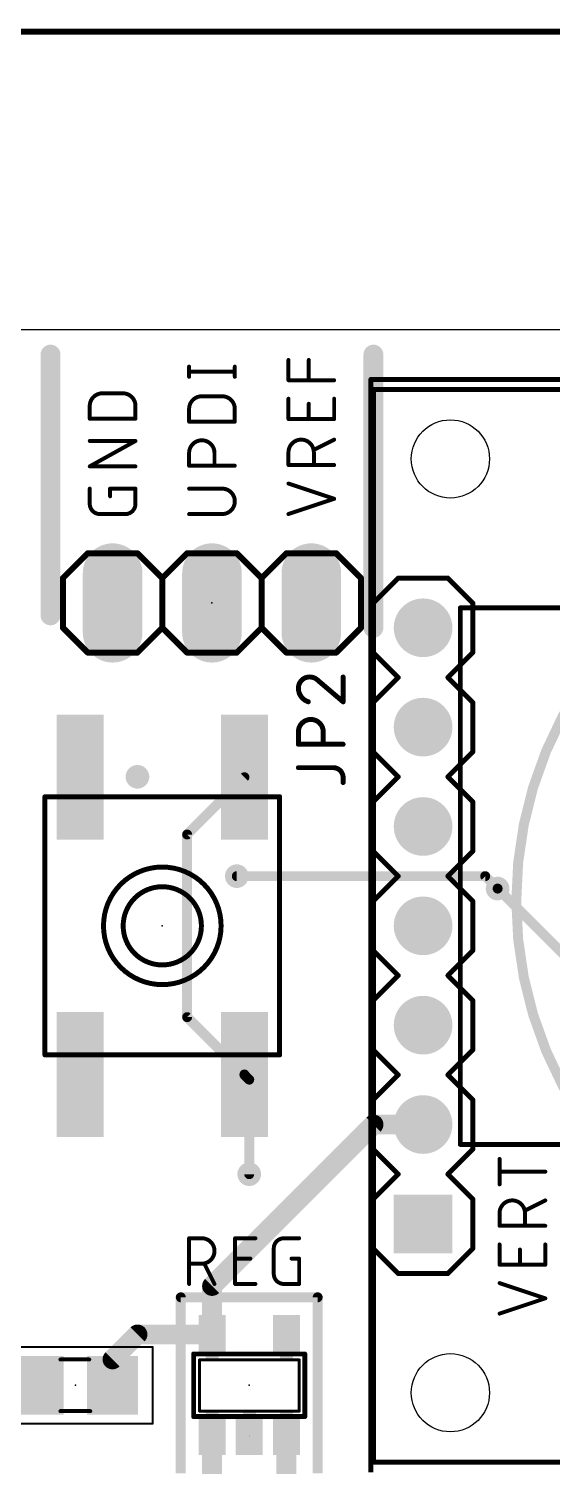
# Model space of a CAD drawing. Extents: x -0.5 to 3.8, y -0.5 to 1.8.
# Drawn here: x 0.616 to 1.143, y 0.356 to 1.803 of the extents above; entities that cross this region are included whole.
import ezdxf

# ---------------------------------------------------------------- set-up
doc = ezdxf.new("R2010")
doc.units = 0
for name, color, linetype in [('1', 22, 'CONTINUOUS'), ('17', 82, 'CONTINUOUS'), ('18', 82, 'CONTINUOUS'), ('20', 30, 'CONTINUOUS'), ('21', 253, 'CONTINUOUS'), ('23', 7, 'CONTINUOUS'), ('25', 253, 'CONTINUOUS'), ('39', 22, 'CONTINUOUS'), ('51', 253, 'CONTINUOUS')]:
    doc.layers.add(name, color=color, linetype=linetype)

# ---------------------------------------------------------------- blocks, each defined once
blk = doc.blocks.new('RECT')
blk.add_solid([(-0.5, -0.5), (0.5, -0.5), (-0.5, 0.5), (0.5, 0.5)])
blk = doc.blocks.new('LONGP100')
at = {"const_width": 1}
blk.add_lwpolyline([(-0.5, 0), (0.5, 0)], dxfattribs=at)
at = {"const_width": 0.5}
for points in [[(-0.5, 0.25, 1), (-0.5, -0.25)], [(0.5, -0.25, 1), (0.5, 0.25)]]:
    blk.add_lwpolyline(points, format="xyb", dxfattribs=at)
blk = doc.blocks.new('SQUAREP')
blk.add_solid([(-0.5, -0.5), (0.5, -0.5), (-0.5, 0.5), (0.5, 0.5)])
blk = doc.blocks.new('ROUNDP')
at = {"const_width": 0.5}
blk.add_lwpolyline([(0, -0.25, 1), (0, 0.25, 1), (0, -0.25)], format="xyb", dxfattribs=at)
blk = doc.blocks.new('ROUNDV')
at = {"const_width": 0.5}
blk.add_lwpolyline([(0, -0.25, 1), (0, 0.25, 1), (0, -0.25)], format="xyb", dxfattribs=at)

msp = doc.modelspace()

# ---------------------------------------------------------------- linework, layer by layer
at = {"layer": '1'}
for points, const_width in [([(-0.3, 1.8), (3.5, 1.8)], 0.006), ([(0.775, 0.991929), (0.832677, 1.049606)], 0.01), ([(0.775, 0.808071), (0.775, 0.991929)], 0.01), ([(1.075, 0.95), (0.825, 0.95)], 0.01), ([(1.0875, 0.9375), (1.075, 0.95)], 0.01), ([(1.275, 0.75), (1.0875, 0.9375)], 0.01), ([(0.832677, 0.750394), (0.775, 0.808071)], 0.01), ([(0.832677, 0.75), (0.832677, 0.750394)], 0.01), ([(0.8375, 0.745177), (0.832677, 0.75)], 0.01), ([(0.8375, 0.65), (0.8375, 0.745177)], 0.01), ([(0.800098, 0.5375), (0.962598, 0.7)], 0.02), ([(0.962598, 0.7), (1.0125, 0.7)], 0.02), ([(0.800098, 0.488681), (0.800098, 0.5375)], 0.02), ([(0.699902, 0.463583), (0.725, 0.488681)], 0.02), ([(0.725, 0.488681), (0.800098, 0.488681)], 0.02), ([(0.699902, 0.4375), (0.699902, 0.463583)], 0.02), ([(0.800098, 0.386713), (0.800098, 0.337598)], 0.02), ([(0.874902, 0.375), (0.874902, 0.386713)], 0.02), ([(0.874902, 0.375), (0.874902, 0.312598)], 0.02)]:
    msp.add_lwpolyline(points, dxfattribs=dict(at, const_width=const_width))
for points, const_width in [([(0.834445, 1.047839, 1), (0.830909, 1.051374)], 0.005), ([(0.7775, 0.991929, 1), (0.7725, 0.991929)], 0.005), ([(0.773232, 0.993697, 1), (0.776768, 0.990161)], 0.005), ([(0.825, 0.9525, 1), (0.825, 0.9475)], 0.005), ([(1.076768, 0.951768, 1), (1.073232, 0.948232)], 0.005), ([(1.075, 0.9475, 1), (1.075, 0.9525)], 0.005), ([(1.089268, 0.939268, 1), (1.085732, 0.935732)], 0.005), ([(1.085732, 0.935732, 1), (1.089268, 0.939268)], 0.005), ([(0.776768, 0.809839, 1), (0.773232, 0.806303)], 0.005), ([(0.7725, 0.808071, 1), (0.7775, 0.808071)], 0.005), ([(0.835177, 0.750394, 1), (0.830177, 0.750394)], 0.005), ([(0.834445, 0.751768, 1), (0.830909, 0.748232)], 0.005), ([(0.830177, 0.75, 1), (0.835177, 0.75)], 0.005), ([(0.830909, 0.748626, 1), (0.834445, 0.752161)], 0.005), ([(0.84, 0.745177, 1), (0.835, 0.745177)], 0.005), ([(0.835732, 0.743409, 1), (0.839268, 0.746945)], 0.005), ([(0.962598, 0.705, 1), (0.962598, 0.695)], 0.01), ([(0.966134, 0.696464, 1), (0.959063, 0.703536)], 0.01), ([(1.0125, 0.695, 1), (1.0125, 0.705)], 0.01), ([(0.835, 0.65, 1), (0.84, 0.65)], 0.005), ([(0.805098, 0.5375, 1), (0.795098, 0.5375)], 0.01), ([(0.796563, 0.541036, 1), (0.803634, 0.533964)], 0.01), ([(0.725, 0.493681, 1), (0.725, 0.483681)], 0.01), ([(0.728536, 0.485146, 1), (0.721464, 0.492217)], 0.01), ([(0.795098, 0.488681, 1), (0.805098, 0.488681)], 0.01), ([(0.800098, 0.483681, 1), (0.800098, 0.493681)], 0.01), ([(0.704902, 0.463583, 1), (0.694902, 0.463583)], 0.01), ([(0.696366, 0.467118, 1), (0.703437, 0.460047)], 0.01), ([(0.694902, 0.4375, 1), (0.704902, 0.4375)], 0.01), ([(0.805098, 0.386713, 1), (0.795098, 0.386713)], 0.01), ([(0.879902, 0.386713, 1), (0.869902, 0.386713)], 0.01), ([(0.879902, 0.375, 1), (0.869902, 0.375)], 0.01), ([(0.869902, 0.375, 1), (0.879902, 0.375)], 0.01)]:
    msp.add_lwpolyline(points, format="xyb", dxfattribs=dict(at, const_width=const_width))
at = {"layer": '20'}
msp.add_line((2.75, 1.5), (0.25, 1.5), dxfattribs=at)
for centre in [(1.04, 1.37), (1.04, 0.43)]:
    msp.add_circle(centre, 0.03937, dxfattribs=at)
at = {"layer": '21'}
for points, const_width in [([(0.6375, 1.2125), (0.6375, 1.475)], 0.02), ([(0.9625, 1.2), (0.9625, 1.475)], 0.02), ([(0.777, 1.452666), (0.777, 1.462889)], 0.004), ([(0.823, 1.452666), (0.823, 1.462889)], 0.004), ([(0.877, 1.449144), (0.877, 1.469589)], 0.004), ([(0.897445, 1.449144), (0.897445, 1.469589)], 0.004), ([(0.777, 1.457777), (0.823, 1.457777)], 0.004), ([(0.923, 1.449144), (0.877, 1.449144)], 0.004), ([(0.96, 1.45), (2.04, 1.45)], 0.005), ([(0.96, 0.35), (0.96, 1.45)], 0.005), ([(0.689778, 1.436055), (0.710222, 1.436055)], 0.004), ([(0.789778, 1.433055), (0.810222, 1.433055)], 0.004), ([(0.877, 1.410144), (0.877, 1.430589)], 0.004), ([(0.923, 1.430589), (0.923, 1.410144)], 0.004), ([(0.9625, 0.36), (0.9625, 1.44)], 0.005), ([(0.9625, 1.44), (2.0625, 1.44)], 0.005), ([(0.677, 1.4105), (0.677, 1.423277)], 0.004), ([(0.723, 1.423277), (0.723, 1.4105)], 0.004), ([(0.777, 1.4075), (0.777, 1.420277)], 0.004), ([(0.823, 1.420277), (0.823, 1.4075)], 0.004), ([(0.897445, 1.410144), (0.897445, 1.425478)], 0.004), ([(0.723, 1.4105), (0.677, 1.4105)], 0.004), ([(0.823, 1.4075), (0.777, 1.4075)], 0.004), ([(0.923, 1.410144), (0.877, 1.410144)], 0.004), ([(0.677, 1.3625), (0.723, 1.388055)], 0.004), ([(0.723, 1.388055), (0.677, 1.388055)], 0.004), ([(0.923, 1.389401), (0.902556, 1.379179)], 0.004), ([(0.777, 1.363167), (0.777, 1.375944)], 0.004), ([(0.802556, 1.375944), (0.802556, 1.363167)], 0.004), ([(0.877, 1.363845), (0.877, 1.376623)], 0.004), ([(0.902556, 1.376623), (0.902556, 1.363845)], 0.004), ([(0.723, 1.3625), (0.677, 1.3625)], 0.004), ([(0.823, 1.363167), (0.777, 1.363167)], 0.004), ([(0.923, 1.363845), (0.877, 1.363845)], 0.004), ([(0.923, 1.329833), (0.877, 1.345167)], 0.004), ([(0.677, 1.324722), (0.677, 1.340055)], 0.004), ([(0.697445, 1.332389), (0.697445, 1.340055)], 0.004), ([(0.697445, 1.340055), (0.723, 1.340055)], 0.004), ([(0.723, 1.340055), (0.723, 1.324722)], 0.004), ([(0.810222, 1.340055), (0.777, 1.340055)], 0.004), ([(0.877, 1.3145), (0.923, 1.329833)], 0.004), ([(0.712778, 1.3145), (0.687222, 1.3145)], 0.004), ([(0.777, 1.3145), (0.810222, 1.3145)], 0.004), ([(0.65, 1.25), (0.675, 1.275)], 0.006), ([(0.675, 1.275), (0.725, 1.275)], 0.006), ([(0.725, 1.275), (0.75, 1.25)], 0.006), ([(0.75, 1.25), (0.775, 1.275)], 0.006), ([(0.775, 1.275), (0.825, 1.275)], 0.006), ([(0.825, 1.275), (0.85, 1.25)], 0.006), ([(0.85, 1.25), (0.875, 1.275)], 0.006), ([(0.875, 1.275), (0.925, 1.275)], 0.006), ([(0.95, 1.25), (0.925, 1.275)], 0.006), ([(0.65, 1.2), (0.65, 1.25)], 0.006), ([(0.75, 1.2), (0.75, 1.25)], 0.006), ([(0.85, 1.2), (0.85, 1.25)], 0.006), ([(0.95, 1.2), (0.95, 1.25)], 0.006), ([(0.9625, 1.225), (0.9875, 1.25)], 0.005), ([(0.9875, 1.25), (1.0375, 1.25)], 0.005), ([(1.0375, 1.25), (1.0625, 1.225)], 0.005), ([(1.05, 1.22), (1.95, 1.22)], 0.005), ([(1.05, 0.68), (1.05, 1.22)], 0.005), ([(1.0625, 1.225), (1.0625, 1.175)], 0.005), ([(0.675, 1.175), (0.65, 1.2)], 0.006), ([(0.75, 1.2), (0.725, 1.175)], 0.006), ([(0.775, 1.175), (0.75, 1.2)], 0.006), ([(0.85, 1.2), (0.825, 1.175)], 0.006), ([(0.875, 1.175), (0.85, 1.2)], 0.006), ([(0.925, 1.175), (0.95, 1.2)], 0.006), ([(0.725, 1.175), (0.675, 1.175)], 0.006), ([(0.825, 1.175), (0.775, 1.175)], 0.006), ([(0.925, 1.175), (0.875, 1.175)], 0.006), ([(0.9875, 1.15), (0.9625, 1.175)], 0.005), ([(1.0625, 1.175), (1.0375, 1.15)], 0.005), ([(0.9625, 1.125), (0.9875, 1.15)], 0.005), ([(1.0375, 1.15), (1.0625, 1.125)], 0.005), ([(1.0625, 1.125), (1.0625, 1.075)], 0.005), ([(0.9875, 1.05), (0.9625, 1.075)], 0.005), ([(1.0625, 1.075), (1.0375, 1.05)], 0.005), ([(0.9625, 1.025), (0.9875, 1.05)], 0.005), ([(1.0375, 1.05), (1.0625, 1.025)], 0.005), ([(0.63189, 0.770079), (0.63189, 1.029921)], 0.005), ([(0.63189, 1.029921), (0.86811, 1.029921)], 0.005), ([(0.86811, 1.029921), (0.86811, 0.770079)], 0.005), ([(1.0625, 1.025), (1.0625, 0.975)], 0.005), ([(0.9875, 0.95), (0.9625, 0.975)], 0.005), ([(1.0625, 0.975), (1.0375, 0.95)], 0.005), ([(0.9625, 0.925), (0.9875, 0.95)], 0.005), ([(1.0375, 0.95), (1.0625, 0.925)], 0.005), ([(1.0625, 0.925), (1.0625, 0.875)], 0.005), ([(0.9875, 0.85), (0.9625, 0.875)], 0.005), ([(1.0625, 0.875), (1.0375, 0.85)], 0.005), ([(0.9625, 0.825), (0.9875, 0.85)], 0.005), ([(1.0375, 0.85), (1.0625, 0.825)], 0.005), ([(1.0625, 0.825), (1.0625, 0.775)], 0.005), ([(0.86811, 0.770079), (0.63189, 0.770079)], 0.005), ([(0.9875, 0.75), (0.9625, 0.775)], 0.005), ([(1.0625, 0.775), (1.0375, 0.75)], 0.005), ([(0.9625, 0.725), (0.9875, 0.75)], 0.005), ([(1.0375, 0.75), (1.0625, 0.725)], 0.005), ([(1.0625, 0.725), (1.0625, 0.675)], 0.005), ([(1.95, 0.68), (1.05, 0.68)], 0.005), ([(0.9875, 0.65), (0.9625, 0.675)], 0.005), ([(1.0625, 0.675), (1.0375, 0.65)], 0.005), ([(0.9625, 0.625), (0.9875, 0.65)], 0.005), ([(1.0375, 0.65), (1.0625, 0.625)], 0.005), ([(1.0625, 0.625), (1.0625, 0.575)], 0.005), ([(0.9875, 0.55), (0.9625, 0.575)], 0.005), ([(1.0625, 0.575), (1.0375, 0.55)], 0.005), ([(1.0375, 0.55), (0.9875, 0.55)], 0.005), ([(0.781594, 0.406004), (0.781594, 0.468996)], 0.005), ([(0.7875, 0.463091), (0.887894, 0.463091)], 0.002953), ([(0.7875, 0.411516), (0.7875, 0.463091)], 0.002953), ([(0.887894, 0.463091), (0.887894, 0.411516)], 0.002953), ([(0.893406, 0.468996), (0.893406, 0.406004)], 0.005), ([(0.887894, 0.411516), (0.7875, 0.411516)], 0.002953), ([(0.8375, 0.386713), (0.8375, 0.386319)], 0.000394), ([(2.0625, 0.36), (0.9625, 0.36)], 0.005)]:
    msp.add_lwpolyline(points, dxfattribs=dict(at, const_width=const_width))
for points, const_width in [([(0.6425, 1.475, 1), (0.6325, 1.475)], 0.01), ([(0.9675, 1.475, 1), (0.9575, 1.475)], 0.01), ([(0.778, 1.462889, 1), (0.776, 1.462889)], 0.002), ([(0.824, 1.462889, 1), (0.822, 1.462889)], 0.002), ([(0.878, 1.469589, 1), (0.876, 1.469589)], 0.002), ([(0.898445, 1.469589, 1), (0.896445, 1.469589)], 0.002), ([(0.777, 1.458777, 1), (0.777, 1.456777)], 0.002), ([(0.776, 1.452666, 1), (0.778, 1.452666)], 0.002), ([(0.822, 1.452666, 1), (0.824, 1.452666)], 0.002), ([(0.823, 1.456777, 1), (0.823, 1.458777)], 0.002), ([(0.877, 1.450144, 1), (0.877, 1.448144)], 0.002), ([(0.876, 1.449144, 1), (0.878, 1.449144)], 0.002), ([(0.896445, 1.449144, 1), (0.898445, 1.449144)], 0.002), ([(0.923, 1.448144, 1), (0.923, 1.450144)], 0.002), ([(0.96, 1.45125, 1), (0.96, 1.44875)], 0.0025), ([(0.96125, 1.45, 1), (0.95875, 1.45)], 0.0025), ([(0.689778, 1.436055, 0.414214), (0.677, 1.423277)], 0.004), ([(0.689778, 1.437055, 1), (0.689778, 1.435055)], 0.002), ([(0.689778, 1.435055, 1), (0.689778, 1.437055)], 0.002), ([(0.723, 1.423277, 0.414216), (0.710222, 1.436055)], 0.004), ([(0.710222, 1.437055, 1), (0.710222, 1.435055)], 0.002), ([(0.710222, 1.435055, 1), (0.710222, 1.437055)], 0.002), ([(0.789778, 1.433055, 0.414214), (0.777, 1.420277)], 0.004), ([(0.789778, 1.434055, 1), (0.789778, 1.432055)], 0.002), ([(0.789778, 1.432055, 1), (0.789778, 1.434055)], 0.002), ([(0.823, 1.420277, 0.414216), (0.810222, 1.433055)], 0.004), ([(0.810222, 1.434055, 1), (0.810222, 1.432055)], 0.002), ([(0.810222, 1.432055, 1), (0.810222, 1.434055)], 0.002), ([(0.878, 1.430589, 1), (0.876, 1.430589)], 0.002), ([(0.924, 1.430589, 1), (0.922, 1.430589)], 0.002), ([(0.96375, 1.44, 1), (0.96125, 1.44)], 0.0025), ([(0.9625, 1.44125, 1), (0.9625, 1.43875)], 0.0025), ([(0.678, 1.423277, 1), (0.676, 1.423277)], 0.002), ([(0.676, 1.423277, 1), (0.678, 1.423277)], 0.002), ([(0.724, 1.423277, 1), (0.722, 1.423277)], 0.002), ([(0.722, 1.423277, 1), (0.724, 1.423277)], 0.002), ([(0.778, 1.420277, 1), (0.776, 1.420277)], 0.002), ([(0.776, 1.420277, 1), (0.778, 1.420277)], 0.002), ([(0.824, 1.420277, 1), (0.822, 1.420277)], 0.002), ([(0.822, 1.420277, 1), (0.824, 1.420277)], 0.002), ([(0.898445, 1.425478, 1), (0.896445, 1.425478)], 0.002), ([(0.677, 1.4115, 1), (0.677, 1.4095)], 0.002), ([(0.676, 1.4105, 1), (0.678, 1.4105)], 0.002), ([(0.722, 1.4105, 1), (0.724, 1.4105)], 0.002), ([(0.723, 1.4095, 1), (0.723, 1.4115)], 0.002), ([(0.777, 1.4085, 1), (0.777, 1.4065)], 0.002), ([(0.776, 1.4075, 1), (0.778, 1.4075)], 0.002), ([(0.822, 1.4075, 1), (0.824, 1.4075)], 0.002), ([(0.823, 1.4065, 1), (0.823, 1.4085)], 0.002), ([(0.877, 1.411144, 1), (0.877, 1.409144)], 0.002), ([(0.876, 1.410144, 1), (0.878, 1.410144)], 0.002), ([(0.896445, 1.410144, 1), (0.898445, 1.410144)], 0.002), ([(0.922, 1.410144, 1), (0.924, 1.410144)], 0.002), ([(0.923, 1.409144, 1), (0.923, 1.411144)], 0.002), ([(0.677, 1.389055, 1), (0.677, 1.387055)], 0.002), ([(0.723486, 1.387181, 1), (0.722514, 1.38893)], 0.002), ([(0.723, 1.387055, 1), (0.723, 1.389055)], 0.002), ([(0.802556, 1.375944, 1), (0.777, 1.375944)], 0.004), ([(0.902556, 1.376623, 1), (0.877, 1.376623)], 0.004), ([(0.923447, 1.388506, 1), (0.922553, 1.390295)], 0.002), ([(0.778, 1.375944, 1), (0.776, 1.375944)], 0.002), ([(0.776, 1.375944, 1), (0.778, 1.375944)], 0.002), ([(0.803556, 1.375944, 1), (0.801556, 1.375944)], 0.002), ([(0.801556, 1.375944, 1), (0.803556, 1.375944)], 0.002), ([(0.878, 1.376623, 1), (0.876, 1.376623)], 0.002), ([(0.876, 1.376623, 1), (0.878, 1.376623)], 0.002), ([(0.902108, 1.380073, 1), (0.903003, 1.378284)], 0.002), ([(0.903556, 1.376623, 1), (0.901556, 1.376623)], 0.002), ([(0.901556, 1.376623, 1), (0.903556, 1.376623)], 0.002), ([(0.677, 1.3635, 1), (0.677, 1.3615)], 0.002), ([(0.676514, 1.363374, 1), (0.677486, 1.361626)], 0.002), ([(0.723, 1.3615, 1), (0.723, 1.3635)], 0.002), ([(0.777, 1.364167, 1), (0.777, 1.362167)], 0.002), ([(0.776, 1.363167, 1), (0.778, 1.363167)], 0.002), ([(0.801556, 1.363167, 1), (0.803556, 1.363167)], 0.002), ([(0.823, 1.362167, 1), (0.823, 1.364167)], 0.002), ([(0.877, 1.364845, 1), (0.877, 1.362845)], 0.002), ([(0.876, 1.363845, 1), (0.878, 1.363845)], 0.002), ([(0.901556, 1.363845, 1), (0.903556, 1.363845)], 0.002), ([(0.923, 1.362845, 1), (0.923, 1.364845)], 0.002), ([(0.877316, 1.346115, 1), (0.876684, 1.344218)], 0.002), ([(0.678, 1.340055, 1), (0.676, 1.340055)], 0.002), ([(0.698445, 1.340055, 1), (0.696445, 1.340055)], 0.002), ([(0.697445, 1.341055, 1), (0.697445, 1.339055)], 0.002), ([(0.696445, 1.332389, 1), (0.698445, 1.332389)], 0.002), ([(0.724, 1.340055, 1), (0.722, 1.340055)], 0.002), ([(0.723, 1.339055, 1), (0.723, 1.341055)], 0.002), ([(0.777, 1.341055, 1), (0.777, 1.339055)], 0.002), ([(0.810222, 1.3145, 1), (0.810222, 1.340055)], 0.004), ([(0.810222, 1.341055, 1), (0.810222, 1.339055)], 0.002), ([(0.810222, 1.339055, 1), (0.810222, 1.341055)], 0.002), ([(0.923316, 1.328885, 1), (0.922684, 1.330782)], 0.002), ([(0.922684, 1.328885, 1), (0.923316, 1.330782)], 0.002), ([(0.677, 1.324722, 0.414207), (0.687222, 1.3145)], 0.004), ([(0.678, 1.324722, 1), (0.676, 1.324722)], 0.002), ([(0.676, 1.324722, 1), (0.678, 1.324722)], 0.002), ([(0.712778, 1.3145, 0.414214), (0.723, 1.324722)], 0.004), ([(0.724, 1.324722, 1), (0.722, 1.324722)], 0.002), ([(0.722, 1.324722, 1), (0.724, 1.324722)], 0.002), ([(1.5, 0.531299, 1), (1.5, 1.318701, 1), (1.5, 0.531299)], 0.01), ([(0.687222, 1.3155, 1), (0.687222, 1.3135)], 0.002), ([(0.687222, 1.3135, 1), (0.687222, 1.3155)], 0.002), ([(0.712778, 1.3155, 1), (0.712778, 1.3135)], 0.002), ([(0.712778, 1.3135, 1), (0.712778, 1.3155)], 0.002), ([(0.777, 1.3155, 1), (0.777, 1.3135)], 0.002), ([(0.810222, 1.3155, 1), (0.810222, 1.3135)], 0.002), ([(0.810222, 1.3135, 1), (0.810222, 1.3155)], 0.002), ([(0.876684, 1.315449, 1), (0.877316, 1.313551)], 0.002), ([(0.675, 1.2765, 1), (0.675, 1.2735)], 0.003), ([(0.676061, 1.273939, 1), (0.673939, 1.276061)], 0.003), ([(0.726061, 1.276061, 1), (0.723939, 1.273939)], 0.003), ([(0.725, 1.2735, 1), (0.725, 1.2765)], 0.003), ([(0.775, 1.2765, 1), (0.775, 1.2735)], 0.003), ([(0.776061, 1.273939, 1), (0.773939, 1.276061)], 0.003), ([(0.826061, 1.276061, 1), (0.823939, 1.273939)], 0.003), ([(0.825, 1.2735, 1), (0.825, 1.2765)], 0.003), ([(0.875, 1.2765, 1), (0.875, 1.2735)], 0.003), ([(0.876061, 1.273939, 1), (0.873939, 1.276061)], 0.003), ([(0.926061, 1.276061, 1), (0.923939, 1.273939)], 0.003), ([(0.925, 1.2735, 1), (0.925, 1.2765)], 0.003), ([(0.6515, 1.25, 1), (0.6485, 1.25)], 0.003), ([(0.648939, 1.251061, 1), (0.651061, 1.248939)], 0.003), ([(0.7515, 1.25, 1), (0.7485, 1.25)], 0.003), ([(0.748939, 1.251061, 1), (0.751061, 1.248939)], 0.003), ([(0.748939, 1.248939, 1), (0.751061, 1.251061)], 0.003), ([(0.8515, 1.25, 1), (0.8485, 1.25)], 0.003), ([(0.848939, 1.251061, 1), (0.851061, 1.248939)], 0.003), ([(0.848939, 1.248939, 1), (0.851061, 1.251061)], 0.003), ([(0.9515, 1.25, 1), (0.9485, 1.25)], 0.003), ([(0.948939, 1.248939, 1), (0.951061, 1.251061)], 0.003), ([(0.9875, 1.25125, 1), (0.9875, 1.24875)], 0.0025), ([(0.988384, 1.249116, 1), (0.986616, 1.250884)], 0.0025), ([(1.038384, 1.250884, 1), (1.036616, 1.249116)], 0.0025), ([(1.0375, 1.24875, 1), (1.0375, 1.25125)], 0.0025), ([(0.6325, 1.2125, 1), (0.6425, 1.2125)], 0.01), ([(0.961616, 1.225884, 1), (0.963384, 1.224116)], 0.0025), ([(1.05, 1.22125, 1), (1.05, 1.21875)], 0.0025), ([(1.05125, 1.22, 1), (1.04875, 1.22)], 0.0025), ([(1.06375, 1.225, 1), (1.06125, 1.225)], 0.0025), ([(1.061616, 1.224116, 1), (1.063384, 1.225884)], 0.0025), ([(0.651061, 1.201061, 1), (0.648939, 1.198939)], 0.003), ([(0.6485, 1.2, 1), (0.6515, 1.2)], 0.003), ([(0.751061, 1.201061, 1), (0.748939, 1.198939)], 0.003), ([(0.7485, 1.2, 1), (0.7515, 1.2)], 0.003), ([(0.751061, 1.198939, 1), (0.748939, 1.201061)], 0.003), ([(0.851061, 1.201061, 1), (0.848939, 1.198939)], 0.003), ([(0.8485, 1.2, 1), (0.8515, 1.2)], 0.003), ([(0.851061, 1.198939, 1), (0.848939, 1.201061)], 0.003), ([(0.9485, 1.2, 1), (0.9515, 1.2)], 0.003), ([(0.951061, 1.198939, 1), (0.948939, 1.201061)], 0.003), ([(0.9575, 1.2, 1), (0.9675, 1.2)], 0.01), ([(0.675, 1.1765, 1), (0.675, 1.1735)], 0.003), ([(0.673939, 1.173939, 1), (0.676061, 1.176061)], 0.003), ([(0.723939, 1.176061, 1), (0.726061, 1.173939)], 0.003), ([(0.725, 1.1735, 1), (0.725, 1.1765)], 0.003), ([(0.775, 1.1765, 1), (0.775, 1.1735)], 0.003), ([(0.773939, 1.173939, 1), (0.776061, 1.176061)], 0.003), ([(0.823939, 1.176061, 1), (0.826061, 1.173939)], 0.003), ([(0.825, 1.1735, 1), (0.825, 1.1765)], 0.003), ([(0.875, 1.1765, 1), (0.875, 1.1735)], 0.003), ([(0.873939, 1.173939, 1), (0.876061, 1.176061)], 0.003), ([(0.923939, 1.176061, 1), (0.926061, 1.173939)], 0.003), ([(0.925, 1.1735, 1), (0.925, 1.1765)], 0.003), ([(0.963384, 1.175884, 1), (0.961616, 1.174116)], 0.0025), ([(1.06125, 1.175, 1), (1.06375, 1.175)], 0.0025), ([(1.063384, 1.174116, 1), (1.061616, 1.175884)], 0.0025), ([(0.988384, 1.149116, 1), (0.986616, 1.150884)], 0.0025), ([(0.986616, 1.149116, 1), (0.988384, 1.150884)], 0.0025), ([(1.038384, 1.150884, 1), (1.036616, 1.149116)], 0.0025), ([(1.036616, 1.150884, 1), (1.038384, 1.149116)], 0.0025), ([(0.961616, 1.125884, 1), (0.963384, 1.124116)], 0.0025), ([(1.06375, 1.125, 1), (1.06125, 1.125)], 0.0025), ([(1.061616, 1.124116, 1), (1.063384, 1.125884)], 0.0025), ([(0.963384, 1.075884, 1), (0.961616, 1.074116)], 0.0025), ([(1.06125, 1.075, 1), (1.06375, 1.075)], 0.0025), ([(1.063384, 1.074116, 1), (1.061616, 1.075884)], 0.0025), ([(0.988384, 1.049116, 1), (0.986616, 1.050884)], 0.0025), ([(0.986616, 1.049116, 1), (0.988384, 1.050884)], 0.0025), ([(1.038384, 1.050884, 1), (1.036616, 1.049116)], 0.0025), ([(1.036616, 1.050884, 1), (1.038384, 1.049116)], 0.0025), ([(0.63314, 1.029921, 1), (0.63064, 1.029921)], 0.0025), ([(0.63189, 1.031171, 1), (0.63189, 1.028671)], 0.0025), ([(0.86936, 1.029921, 1), (0.86686, 1.029921)], 0.0025), ([(0.86811, 1.028671, 1), (0.86811, 1.031171)], 0.0025), ([(1.06375, 1.025, 1), (1.06125, 1.025)], 0.0025), ([(0.961616, 1.025884, 1), (0.963384, 1.024116)], 0.0025), ([(1.061616, 1.024116, 1), (1.063384, 1.025884)], 0.0025), ([(0.963384, 0.975884, 1), (0.961616, 0.974116)], 0.0025), ([(1.06125, 0.975, 1), (1.06375, 0.975)], 0.0025), ([(1.063384, 0.974116, 1), (1.061616, 0.975884)], 0.0025), ([(0.75, 0.840815, 1), (0.75, 0.959185, 1), (0.75, 0.840815)], 0.005), ([(0.75, 0.86063, 1), (0.75, 0.93937, 1), (0.75, 0.86063)], 0.005), ([(0.988384, 0.949116, 1), (0.986616, 0.950884)], 0.0025), ([(0.986616, 0.949116, 1), (0.988384, 0.950884)], 0.0025), ([(1.038384, 0.950884, 1), (1.036616, 0.949116)], 0.0025), ([(1.036616, 0.950884, 1), (1.038384, 0.949116)], 0.0025), ([(0.961616, 0.925884, 1), (0.963384, 0.924116)], 0.0025), ([(1.06375, 0.925, 1), (1.06125, 0.925)], 0.0025), ([(1.061616, 0.924116, 1), (1.063384, 0.925884)], 0.0025), ([(0.963384, 0.875884, 1), (0.961616, 0.874116)], 0.0025), ([(1.06125, 0.875, 1), (1.06375, 0.875)], 0.0025), ([(1.063384, 0.874116, 1), (1.061616, 0.875884)], 0.0025), ([(0.988384, 0.849116, 1), (0.986616, 0.850884)], 0.0025), ([(0.986616, 0.849116, 1), (0.988384, 0.850884)], 0.0025), ([(1.038384, 0.850884, 1), (1.036616, 0.849116)], 0.0025), ([(1.036616, 0.850884, 1), (1.038384, 0.849116)], 0.0025), ([(0.961616, 0.825884, 1), (0.963384, 0.824116)], 0.0025), ([(1.06375, 0.825, 1), (1.06125, 0.825)], 0.0025), ([(1.061616, 0.824116, 1), (1.063384, 0.825884)], 0.0025), ([(0.63189, 0.771329, 1), (0.63189, 0.768829)], 0.0025), ([(0.63064, 0.770079, 1), (0.63314, 0.770079)], 0.0025), ([(0.86686, 0.770079, 1), (0.86936, 0.770079)], 0.0025), ([(0.86811, 0.768829, 1), (0.86811, 0.771329)], 0.0025), ([(0.963384, 0.775884, 1), (0.961616, 0.774116)], 0.0025), ([(1.06125, 0.775, 1), (1.06375, 0.775)], 0.0025), ([(1.063384, 0.774116, 1), (1.061616, 0.775884)], 0.0025), ([(0.988384, 0.749116, 1), (0.986616, 0.750884)], 0.0025), ([(1.038384, 0.750884, 1), (1.036616, 0.749116)], 0.0025), ([(0.986616, 0.749116, 1), (0.988384, 0.750884)], 0.0025), ([(1.036616, 0.750884, 1), (1.038384, 0.749116)], 0.0025), ([(0.961616, 0.725884, 1), (0.963384, 0.724116)], 0.0025), ([(1.06375, 0.725, 1), (1.06125, 0.725)], 0.0025), ([(1.061616, 0.724116, 1), (1.063384, 0.725884)], 0.0025), ([(1.05, 0.68125, 1), (1.05, 0.67875)], 0.0025), ([(1.04875, 0.68, 1), (1.05125, 0.68)], 0.0025), ([(0.963384, 0.675884, 1), (0.961616, 0.674116)], 0.0025), ([(1.06125, 0.675, 1), (1.06375, 0.675)], 0.0025), ([(1.063384, 0.674116, 1), (1.061616, 0.675884)], 0.0025), ([(0.988384, 0.649116, 1), (0.986616, 0.650884)], 0.0025), ([(0.986616, 0.649116, 1), (0.988384, 0.650884)], 0.0025), ([(1.038384, 0.650884, 1), (1.036616, 0.649116)], 0.0025), ([(1.036616, 0.650884, 1), (1.038384, 0.649116)], 0.0025), ([(0.961616, 0.625884, 1), (0.963384, 0.624116)], 0.0025), ([(1.06375, 0.625, 1), (1.06125, 0.625)], 0.0025), ([(1.061616, 0.624116, 1), (1.063384, 0.625884)], 0.0025), ([(0.963384, 0.575884, 1), (0.961616, 0.574116)], 0.0025), ([(1.06125, 0.575, 1), (1.06375, 0.575)], 0.0025), ([(1.063384, 0.574116, 1), (1.061616, 0.575884)], 0.0025), ([(0.9875, 0.55125, 1), (0.9875, 0.54875)], 0.0025), ([(0.986616, 0.549116, 1), (0.988384, 0.550884)], 0.0025), ([(1.036616, 0.550884, 1), (1.038384, 0.549116)], 0.0025), ([(1.0375, 0.54875, 1), (1.0375, 0.55125)], 0.0025), ([(0.782844, 0.468996, 1), (0.780344, 0.468996)], 0.0025), ([(0.7875, 0.463829, 1), (0.7875, 0.462352)], 0.001476), ([(0.788238, 0.463091, 1), (0.786762, 0.463091)], 0.001476), ([(0.888632, 0.463091, 1), (0.887156, 0.463091)], 0.001476), ([(0.887894, 0.462352, 1), (0.887894, 0.463829)], 0.001476), ([(0.894656, 0.468996, 1), (0.892156, 0.468996)], 0.0025), ([(0.780344, 0.406004, 1), (0.782844, 0.406004)], 0.0025), ([(0.7875, 0.412254, 1), (0.7875, 0.410778)], 0.001476), ([(0.786762, 0.411516, 1), (0.788238, 0.411516)], 0.001476), ([(0.887156, 0.411516, 1), (0.888632, 0.411516)], 0.001476), ([(0.887894, 0.410778, 1), (0.887894, 0.412254)], 0.001476), ([(0.892156, 0.406004, 1), (0.894656, 0.406004)], 0.0025), ([(0.837598, 0.386713, 1), (0.837402, 0.386713)], 0.000197), ([(0.837402, 0.386319, 1), (0.837598, 0.386319)], 0.000197), ([(0.9625, 0.36125, 1), (0.9625, 0.35875)], 0.0025), ([(0.96125, 0.36, 1), (0.96375, 0.36)], 0.0025)]:
    msp.add_lwpolyline(points, format="xyb", dxfattribs=dict(at, const_width=const_width))
at = {"layer": '23'}
for p in [(0.8, 1.225), (0.75, 0.9), (0.6625, 0.4375), (0.8375, 0.4375)]:
    msp.add_point(p, dxfattribs=at)
at = {"layer": '25'}
for points, const_width in [([(0.89825, 1.1505, 0.414214), (0.887, 1.13925)], 0.005), ([(0.907, 1.14675, 0.205258), (0.89825, 1.1505)], 0.005), ([(0.89825, 1.15175, 1), (0.89825, 1.14925)], 0.0025), ([(0.89825, 1.14925, 1), (0.89825, 1.15175)], 0.0025), ([(0.90781, 1.147702, 1), (0.90619, 1.145798)], 0.0025), ([(0.906095, 1.145888, 1), (0.907905, 1.147612)], 0.0025), ([(0.93325, 1.1505, 1), (0.93075, 1.1505)], 0.0025), ([(0.887, 1.13925, 0.325184), (0.897, 1.1255)], 0.005), ([(0.88825, 1.13925, 1), (0.88575, 1.13925)], 0.0025), ([(0.88575, 1.13925, 1), (0.88825, 1.13925)], 0.0025), ([(0.896615, 1.124311, 1), (0.897385, 1.126689)], 0.0025), ([(0.93075, 1.1255, 1), (0.93325, 1.1255)], 0.0025), ([(0.93119, 1.124548, 1), (0.93281, 1.126452)], 0.0025), ([(0.912, 1.09525, 1), (0.887, 1.09525)], 0.005), ([(0.88825, 1.09525, 1), (0.88575, 1.09525)], 0.0025), ([(0.88575, 1.09525, 1), (0.88825, 1.09525)], 0.0025), ([(0.887, 1.084, 1), (0.887, 1.0815)], 0.0025), ([(0.91325, 1.09525, 1), (0.91075, 1.09525)], 0.0025), ([(0.91075, 1.09525, 1), (0.91325, 1.09525)], 0.0025), ([(0.932, 1.0815, 1), (0.932, 1.084)], 0.0025), ([(0.88575, 1.08275, 1), (0.88825, 1.08275)], 0.0025), ([(0.91075, 1.08275, 1), (0.91325, 1.08275)], 0.0025), ([(0.887, 1.060456, 1), (0.887, 1.057956)], 0.0025), ([(0.932, 1.049206, 0.414214), (0.922, 1.059206)], 0.005), ([(0.922, 1.060456, 1), (0.922, 1.057956)], 0.0025), ([(0.922, 1.057956, 1), (0.922, 1.060456)], 0.0025), ([(0.93325, 1.049206, 1), (0.93075, 1.049206)], 0.0025), ([(0.93075, 1.049206, 1), (0.93325, 1.049206)], 0.0025), ([(0.93075, 1.044206, 1), (0.93325, 1.044206)], 0.0025), ([(1.0905, 0.665305, 1), (1.0885, 0.665305)], 0.002), ([(1.0895, 0.653528, 1), (1.0895, 0.651528)], 0.002), ([(1.1355, 0.651528, 1), (1.1355, 0.653528)], 0.002), ([(1.0885, 0.63975, 1), (1.0905, 0.63975)], 0.002), ([(1.115056, 0.610818, 1), (1.0895, 0.610818)], 0.004), ([(1.135947, 0.622701, 1), (1.135053, 0.62449)], 0.002), ([(1.0905, 0.610818, 1), (1.0885, 0.610818)], 0.002), ([(1.0885, 0.610818, 1), (1.0905, 0.610818)], 0.002), ([(1.114608, 0.614268, 1), (1.115503, 0.612479)], 0.002), ([(1.116056, 0.610818, 1), (1.114056, 0.610818)], 0.002), ([(1.114056, 0.610818, 1), (1.116056, 0.610818)], 0.002), ([(1.0895, 0.59904, 1), (1.0895, 0.59704)], 0.002), ([(1.0885, 0.59804, 1), (1.0905, 0.59804)], 0.002), ([(1.114056, 0.59804, 1), (1.116056, 0.59804)], 0.002), ([(1.1355, 0.59704, 1), (1.1355, 0.59904)], 0.002), ([(0.778, 0.5855, 1), (0.776, 0.5855)], 0.002), ([(0.777, 0.5865, 1), (0.777, 0.5845)], 0.002), ([(0.789778, 0.559944, 1), (0.789778, 0.5855)], 0.004), ([(0.789778, 0.5865, 1), (0.789778, 0.5845)], 0.002), ([(0.789778, 0.5845, 1), (0.789778, 0.5865)], 0.002), ([(0.824299, 0.5855, 1), (0.822299, 0.5855)], 0.002), ([(0.823299, 0.5865, 1), (0.823299, 0.5845)], 0.002), ([(0.843743, 0.5845, 1), (0.843743, 0.5865)], 0.002), ([(0.872432, 0.5855, 0.41421), (0.86221, 0.575278)], 0.004), ([(0.872432, 0.5865, 1), (0.872432, 0.5845)], 0.002), ([(0.872432, 0.5845, 1), (0.872432, 0.5865)], 0.002), ([(0.887766, 0.5845, 1), (0.887766, 0.5865)], 0.002), ([(1.0905, 0.579283, 1), (1.0885, 0.579283)], 0.002), ([(1.1365, 0.579283, 1), (1.1345, 0.579283)], 0.002), ([(0.823299, 0.566055, 1), (0.823299, 0.564055)], 0.002), ([(0.838632, 0.564055, 1), (0.838632, 0.566055)], 0.002), ([(0.86321, 0.575278, 1), (0.86121, 0.575278)], 0.002), ([(0.86121, 0.575278, 1), (0.86321, 0.575278)], 0.002), ([(0.880099, 0.566055, 1), (0.880099, 0.564055)], 0.002), ([(0.888766, 0.565055, 1), (0.886766, 0.565055)], 0.002), ([(0.887766, 0.564055, 1), (0.887766, 0.566055)], 0.002), ([(1.110945, 0.574172, 1), (1.108945, 0.574172)], 0.002), ([(0.777, 0.560944, 1), (0.777, 0.558944)], 0.002), ([(0.789778, 0.560944, 1), (0.789778, 0.558944)], 0.002), ([(0.789778, 0.558944, 1), (0.789778, 0.560944)], 0.002), ([(0.793228, 0.560392, 1), (0.791439, 0.559497)], 0.002), ([(0.86221, 0.549722, 0.414214), (0.872432, 0.5395)], 0.004), ([(0.86321, 0.549722, 1), (0.86121, 0.549722)], 0.002), ([(0.86121, 0.549722, 1), (0.86321, 0.549722)], 0.002), ([(1.0895, 0.559839, 1), (1.0895, 0.557839)], 0.002), ([(1.0885, 0.558839, 1), (1.0905, 0.558839)], 0.002), ([(1.108945, 0.558839, 1), (1.110945, 0.558839)], 0.002), ([(1.1345, 0.558839, 1), (1.1365, 0.558839)], 0.002), ([(1.1355, 0.557839, 1), (1.1355, 0.559839)], 0.002), ([(0.776, 0.5395, 1), (0.778, 0.5395)], 0.002), ([(0.801661, 0.539053, 1), (0.80345, 0.539947)], 0.002), ([(0.823299, 0.5405, 1), (0.823299, 0.5385)], 0.002), ([(0.822299, 0.5395, 1), (0.824299, 0.5395)], 0.002), ([(0.843743, 0.5385, 1), (0.843743, 0.5405)], 0.002), ([(0.872432, 0.5405, 1), (0.872432, 0.5385)], 0.002), ([(0.872432, 0.5385, 1), (0.872432, 0.5405)], 0.002), ([(0.886766, 0.5395, 1), (0.888766, 0.5395)], 0.002), ([(0.887766, 0.5385, 1), (0.887766, 0.5405)], 0.002), ([(1.089816, 0.54131, 1), (1.089184, 0.539413)], 0.002), ([(1.135816, 0.524079, 1), (1.135184, 0.525977)], 0.002), ([(1.135184, 0.524079, 1), (1.135816, 0.525977)], 0.002), ([(1.089184, 0.510643, 1), (1.089816, 0.508746)], 0.002)]:
    msp.add_lwpolyline(points, format="xyb", dxfattribs=dict(at, const_width=const_width))
for points, const_width in [([(0.907, 1.14675), (0.932, 1.1255)], 0.005), ([(0.932, 1.1255), (0.932, 1.1505)], 0.005), ([(0.887, 1.08275), (0.887, 1.09525)], 0.005), ([(0.932, 1.08275), (0.887, 1.08275)], 0.005), ([(0.912, 1.09525), (0.912, 1.08275)], 0.005), ([(0.887, 1.059206), (0.922, 1.059206)], 0.005), ([(0.932, 1.049206), (0.932, 1.044206)], 0.005), ([(1.0895, 0.63975), (1.0895, 0.665305)], 0.004), ([(1.1355, 0.652528), (1.0895, 0.652528)], 0.004), ([(1.1355, 0.623595), (1.115056, 0.613373)], 0.004), ([(1.0895, 0.59804), (1.0895, 0.610818)], 0.004), ([(1.115056, 0.610818), (1.115056, 0.59804)], 0.004), ([(1.1355, 0.59804), (1.0895, 0.59804)], 0.004), ([(0.777, 0.5395), (0.777, 0.5855)], 0.004), ([(0.777, 0.5855), (0.789778, 0.5855)], 0.004), ([(0.823299, 0.5395), (0.823299, 0.5855)], 0.004), ([(0.823299, 0.5855), (0.843743, 0.5855)], 0.004), ([(0.872432, 0.5855), (0.887766, 0.5855)], 0.004), ([(1.0895, 0.558839), (1.0895, 0.579283)], 0.004), ([(1.1355, 0.579283), (1.1355, 0.558839)], 0.004), ([(0.823299, 0.565055), (0.838632, 0.565055)], 0.004), ([(0.86221, 0.549722), (0.86221, 0.575278)], 0.004), ([(0.880099, 0.565055), (0.887766, 0.565055)], 0.004), ([(0.887766, 0.565055), (0.887766, 0.5395)], 0.004), ([(1.109945, 0.558839), (1.109945, 0.574172)], 0.004), ([(0.789778, 0.559944), (0.777, 0.559944)], 0.004), ([(0.802555, 0.5395), (0.792333, 0.559944)], 0.004), ([(1.1355, 0.558839), (1.0895, 0.558839)], 0.004), ([(0.843743, 0.5395), (0.823299, 0.5395)], 0.004), ([(0.887766, 0.5395), (0.872432, 0.5395)], 0.004), ([(1.1355, 0.525028), (1.0895, 0.540361)], 0.004), ([(1.0895, 0.509695), (1.1355, 0.525028)], 0.004)]:
    msp.add_lwpolyline(points, dxfattribs=dict(at, const_width=const_width))
at = {"layer": '39'}
for points, const_width in [([(0.768602, 0.526083), (0.906398, 0.526083)], 0.01), ([(0.768602, 0.348917), (0.768602, 0.526083)], 0.01), ([(0.906398, 0.526083), (0.906398, 0.348917)], 0.01), ([(0.584823, 0.476201), (0.740177, 0.476201)], 0.002), ([(0.740177, 0.476201), (0.740177, 0.398799)], 0.002), ([(0.740177, 0.398799), (0.584823, 0.398799)], 0.002)]:
    msp.add_lwpolyline(points, dxfattribs=dict(at, const_width=const_width))
for points, const_width in [([(0.768602, 0.528583, 1), (0.768602, 0.523583)], 0.005), ([(0.771102, 0.526083, 1), (0.766102, 0.526083)], 0.005), ([(0.908898, 0.526083, 1), (0.903898, 0.526083)], 0.005), ([(0.906398, 0.523583, 1), (0.906398, 0.528583)], 0.005), ([(0.740677, 0.476201, 1), (0.739677, 0.476201)], 0.001), ([(0.740177, 0.475701, 1), (0.740177, 0.476701)], 0.001), ([(0.739677, 0.398799, 1), (0.740677, 0.398799)], 0.001), ([(0.740177, 0.398299, 1), (0.740177, 0.399299)], 0.001)]:
    msp.add_lwpolyline(points, format="xyb", dxfattribs=dict(at, const_width=const_width))
at = {"layer": '51'}
for points, const_width in [([(0.676516, 0.463484), (0.6475, 0.463484)], 0.004), ([(0.781594, 0.468996), (0.893406, 0.468996)], 0.005), ([(0.6775, 0.411516), (0.6475, 0.411516)], 0.004), ([(0.893406, 0.406004), (0.781594, 0.406004)], 0.005)]:
    msp.add_lwpolyline(points, dxfattribs=dict(at, const_width=const_width))
for points, const_width in [([(0.6475, 0.464484, 1), (0.6475, 0.462484)], 0.002), ([(0.676516, 0.462484, 1), (0.676516, 0.464484)], 0.002), ([(0.781594, 0.470246, 1), (0.781594, 0.467746)], 0.0025), ([(0.893406, 0.467746, 1), (0.893406, 0.470246)], 0.0025), ([(0.6475, 0.412516, 1), (0.6475, 0.410516)], 0.002), ([(0.6775, 0.410516, 1), (0.6775, 0.412516)], 0.002), ([(0.781594, 0.407254, 1), (0.781594, 0.404754)], 0.0025), ([(0.893406, 0.404754, 1), (0.893406, 0.407254)], 0.0025)]:
    msp.add_lwpolyline(points, format="xyb", dxfattribs=dict(at, const_width=const_width))

# ---------------------------------------------------------------- block references
at = {"layer": '1'}
for p, xscale, yscale, rotation in [((0.667323, 1.049606), 0.125984, 0.047244, 90), ((0.832677, 1.049606), 0.125984, 0.047244, 90), ((0.667323, 0.750394), 0.125984, 0.047244, 90), ((0.832677, 0.750394), 0.125984, 0.047244, 90), ((0.625098, 0.4375), 0.051181, 0.059055, 180), ((0.699902, 0.4375), 0.051181, 0.059055, 180)]:
    msp.add_blockref('RECT', p, dxfattribs=dict(at, xscale=xscale, yscale=yscale, rotation=rotation))
at = {"layer": '1', "xscale": 0.027165, "yscale": 0.038976}
for p in [(0.800098, 0.488681), (0.874902, 0.488681), (0.800098, 0.386713), (0.8375, 0.386713), (0.874902, 0.386713)]:
    msp.add_blockref('RECT', p, dxfattribs=at)
at = {"layer": '17'}
for name, p, xscale, yscale, rotation in [('LONGP100', (0.7, 1.225), 0.06, 0.06, 270), ('LONGP100', (0.8, 1.225), 0.06, 0.06, 270), ('LONGP100', (0.9, 1.225), 0.06, 0.06, 270), ('ROUNDP', (1.0125, 1.2), 0.059055, 0.059055, 90), ('ROUNDP', (1.0125, 1.1), 0.059055, 0.059055, 90), ('ROUNDP', (1.0125, 1), 0.059055, 0.059055, 90), ('ROUNDP', (1.0125, 0.9), 0.059055, 0.059055, 90), ('ROUNDP', (1.0125, 0.8), 0.059055, 0.059055, 90), ('ROUNDP', (1.0125, 0.7), 0.059055, 0.059055, 90), ('SQUAREP', (1.0125, 0.6), 0.059055, 0.059055, 90)]:
    msp.add_blockref(name, p, dxfattribs=dict(at, xscale=xscale, yscale=yscale, rotation=rotation))
at = {"layer": '18', "xscale": 0.02378, "yscale": 0.02378}
for p in [(0.725, 1.05), (0.825, 0.95), (1.0875, 0.9375), (0.8375, 0.65)]:
    msp.add_blockref('ROUNDV', p, dxfattribs=at)
at = {"layer": '51', "rotation": 180}
for p, xscale, yscale in [((0.7, 1.225), 0.02, 0.02), ((0.8, 1.225), 0.02, 0.02), ((0.9, 1.225), 0.02, 0.02), ((0.633734, 0.437455), 0.029531, 0.057091), ((0.690734, 0.437455), 0.029531, 0.057091)]:
    msp.add_blockref('RECT', p, dxfattribs=dict(at, xscale=xscale, yscale=yscale))
at = {"layer": '51', "xscale": 0.012992, "yscale": 0.029528}
for p in [(0.800295, 0.479035), (0.875098, 0.478642), (0.800295, 0.396358), (0.837697, 0.396358), (0.875098, 0.396358)]:
    msp.add_blockref('RECT', p, dxfattribs=at)

doc.saveas('drawing.dxf')
